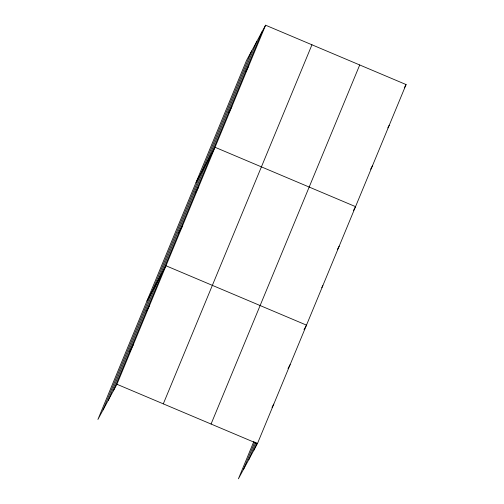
<?xml version="1.0" encoding="UTF-8"?>
<svg xmlns="http://www.w3.org/2000/svg" width="504" height="504" viewBox="0 0 504 504"><rect width="100%" height="100%" fill="white"/><g stroke="black" fill="none" stroke-linecap="round" stroke-linejoin="round"><path stroke-width="0.76" d="M103.024 409.998L251.679 50.929M108.291 400.258L256.939 41.196M113.394 390.814L262.048 31.746M265.589 25.2L246.569 60.373L97.915 419.441L116.934 384.269L265.589 25.2L406.085 84.559L257.431 443.627L238.411 478.8L253.871 441.46M163.302 403.855L311.951 44.787M211.069 424.034L359.717 64.972M243.52 469.35L254.816 442.065M248.787 459.616L255.919 442.386M253.89 450.173L256.864 442.991M245.202 72.444L248.743 65.892M228.356 113.135L231.89 106.59M196.024 182.461L215.044 147.281L355.541 206.64L353.417 210.571M195.155 193.328L198.696 186.782M178.8 232.823L182.341 226.277M146.973 300.951L165.992 265.772L306.489 325.13L304.007 329.717M146.097 311.818L149.638 305.273M129.749 351.313L133.289 344.767M404.315 87.828L406.085 84.559M387.822 127.871L389.239 125.25M370.616 169.218L372.387 165.948M337.422 249.411L339.192 246.141M321.779 287.601L322.837 285.636M288.011 368.556L290.134 364.631M272.015 407.402L273.785 404.126M116.934 384.269L257.431 443.627"/></g></svg>
